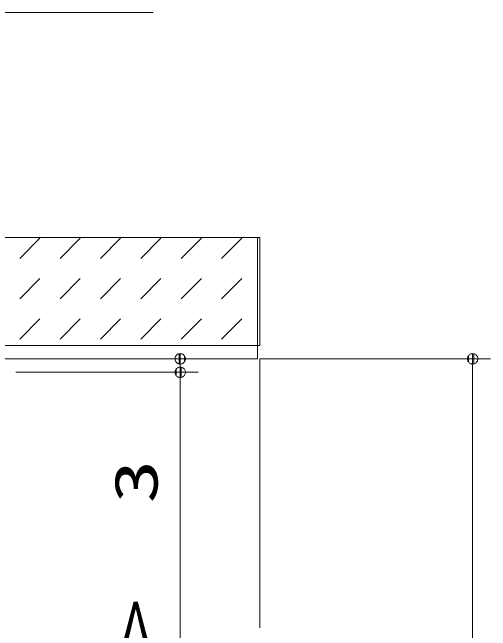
# Model space of a CAD drawing. Units: millimetres on the paper. Extents: x -305 to 305, y -152 to 152.
# Drawn here: x 64.69 to 91.29, y 78.34 to 112.75 of the extents above; entities that cross this region are included whole.
import ezdxf
from ezdxf.enums import TextEntityAlignment as Align

# ---------------------------------------------------------------- set-up
doc = ezdxf.new("R2010")
doc.units = ezdxf.units.MM
doc.linetypes.add('LONG_DOUBLE_CHAIN', pattern=[21.8, 18, -1, 0.6, -0.6, 0.6, -1])
doc.layers.add('0-1_RV', color=7, linetype='Continuous', lineweight=9)
doc.layers.add('0-2_0', color=7, linetype='Continuous', lineweight=9)
doc.styles.add('ＭＳ ゴシック', font='')
doc.styles.get('ＭＳ ゴシック').set_extended_font_data('MS Gothic')

# ---------------------------------------------------------------- blocks, each defined once
blk = doc.blocks.new('_DOTSMALL')
at = {"layer": '0-2_0'}
for p, q in [((0.0746, 0.1), (-0.0746, 0.1)), ((0.1223, -0.0248), (-0.1223, -0.0248))]:
    blk.add_line(p, q, dxfattribs=at)
for points in [[(0.125, 0), (0.124, 0.0157), (0.1211, 0.0311), (0.1162, 0.046), (0.1095, 0.0602), (0.1011, 0.0735), (0.0911, 0.0856), (0.0797, 0.0963), (0.067, 0.1055), (0.0532, 0.1131), (0.0386, 0.1189), (0.0234, 0.1228), (0.0078, 0.1248), (-0.0078, 0.1248), (-0.0234, 0.1228), (-0.0386, 0.1189), (-0.0532, 0.1131), (-0.067, 0.1055), (-0.0797, 0.0963), (-0.0911, 0.0856), (-0.1011, 0.0735), (-0.1095, 0.0602), (-0.1162, 0.046), (-0.1211, 0.0311), (-0.124, 0.0157), (-0.125, 0), (0, 0)], [(-0.125, 0), (-0.124, -0.0157), (-0.1211, -0.0311), (-0.1162, -0.046), (-0.1095, -0.0602), (-0.1011, -0.0735), (-0.0911, -0.0856), (-0.0797, -0.0963), (-0.067, -0.1055), (-0.0532, -0.1131), (-0.0386, -0.1189), (-0.0234, -0.1228), (-0.0078, -0.1248), (0.0078, -0.1248), (0.0234, -0.1228), (0.0386, -0.1189), (0.0532, -0.1131), (0.067, -0.1055), (0.0797, -0.0963), (0.0911, -0.0856), (0.1011, -0.0735), (0.1095, -0.0602), (0.1162, -0.046), (0.1211, -0.0311), (0.124, -0.0157), (0.125, 0), (0, 0)]]:
    blk.add_lwpolyline(points, close=True, dxfattribs=at)

msp = doc.modelspace()

# ---------------------------------------------------------------- linework, layer by layer
at = {"layer": '0-1_RV'}
for p, q in [((64.211, 112.746), (72.531, 112.746)), ((65.101, 99.048), (66.224, 100.171)), ((67.346, 99.048), (68.469, 100.171)), ((69.591, 99.048), (70.714, 100.171)), ((71.836, 99.048), (72.959, 100.171)), ((74.081, 99.048), (75.204, 100.171)), ((76.326, 99.048), (77.449, 100.171)), ((65.101, 96.803), (66.224, 97.926)), ((67.346, 96.803), (68.469, 97.926)), ((69.591, 96.803), (70.714, 97.926)), ((71.836, 96.803), (72.959, 97.926)), ((74.081, 96.803), (75.204, 97.926)), ((76.326, 96.803), (77.449, 97.926)), ((65.101, 94.558), (66.224, 95.681)), ((67.346, 94.558), (68.469, 95.681)), ((69.591, 94.558), (70.714, 95.681)), ((71.836, 94.558), (72.959, 95.681)), ((74.081, 94.558), (75.204, 95.681)), ((76.326, 94.558), (77.449, 95.681)), ((74.028, 93.463), (74.028, 92.713)), ((78.46, 93.463), (91.291, 93.463)), ((90.291, 13.089), (90.291, 93.463)), ((64.886, 92.713), (75.028, 92.713)), ((74.028, 92.713), (73.528, 92.713)), ((74.028, 92.713), (74.028, 84.406)), ((74.028, 92.713), (74.028, 13.838))]:
    msp.add_line(p, q, dxfattribs=at)
at = {"layer": '0-1_RV', "linetype": 'LONG_DOUBLE_CHAIN'}
for p, q in [((60.461, 100.213), (78.335, 100.213)), ((78.335, 93.463), (78.335, 100.213)), ((60.461, 93.463), (78.335, 93.463)), ((78.46, 13.089), (78.46, 93.463))]:
    msp.add_line(p, q, dxfattribs=at)
at = {"layer": '0-1_RV'}
msp.add_lwpolyline([(78.46, 94.213), (60.461, 94.213), (60.461, 100.213), (78.46, 100.213)], close=True, dxfattribs=at)

# ---------------------------------------------------------------- block references
at = {"layer": '0-1_RV', "xscale": 2.32, "yscale": 2.32}
for p, rotation in [((74.028, 93.463), 270), ((90.291, 93.463), 90), ((74.028, 92.713), 90), ((74.028, 92.713), 90)]:
    msp.add_blockref('_DOTSMALL', p, dxfattribs=dict(at, rotation=rotation))

# ---------------------------------------------------------------- texts
at = {"layer": '0-1_RV', "style": 'ＭＳ ゴシック'}
for s, width, p in [('3', 1.5, (73.491, 85.406)), ('《1850》 1950 <2100>', 1.55, (73.491, 29.386))]:
    msp.add_text(s, height=2.405, rotation=90, dxfattribs=dict(at, width=width)).set_placement(p, align=Align.BOTTOM_LEFT)

doc.saveas('drawing.dxf')
